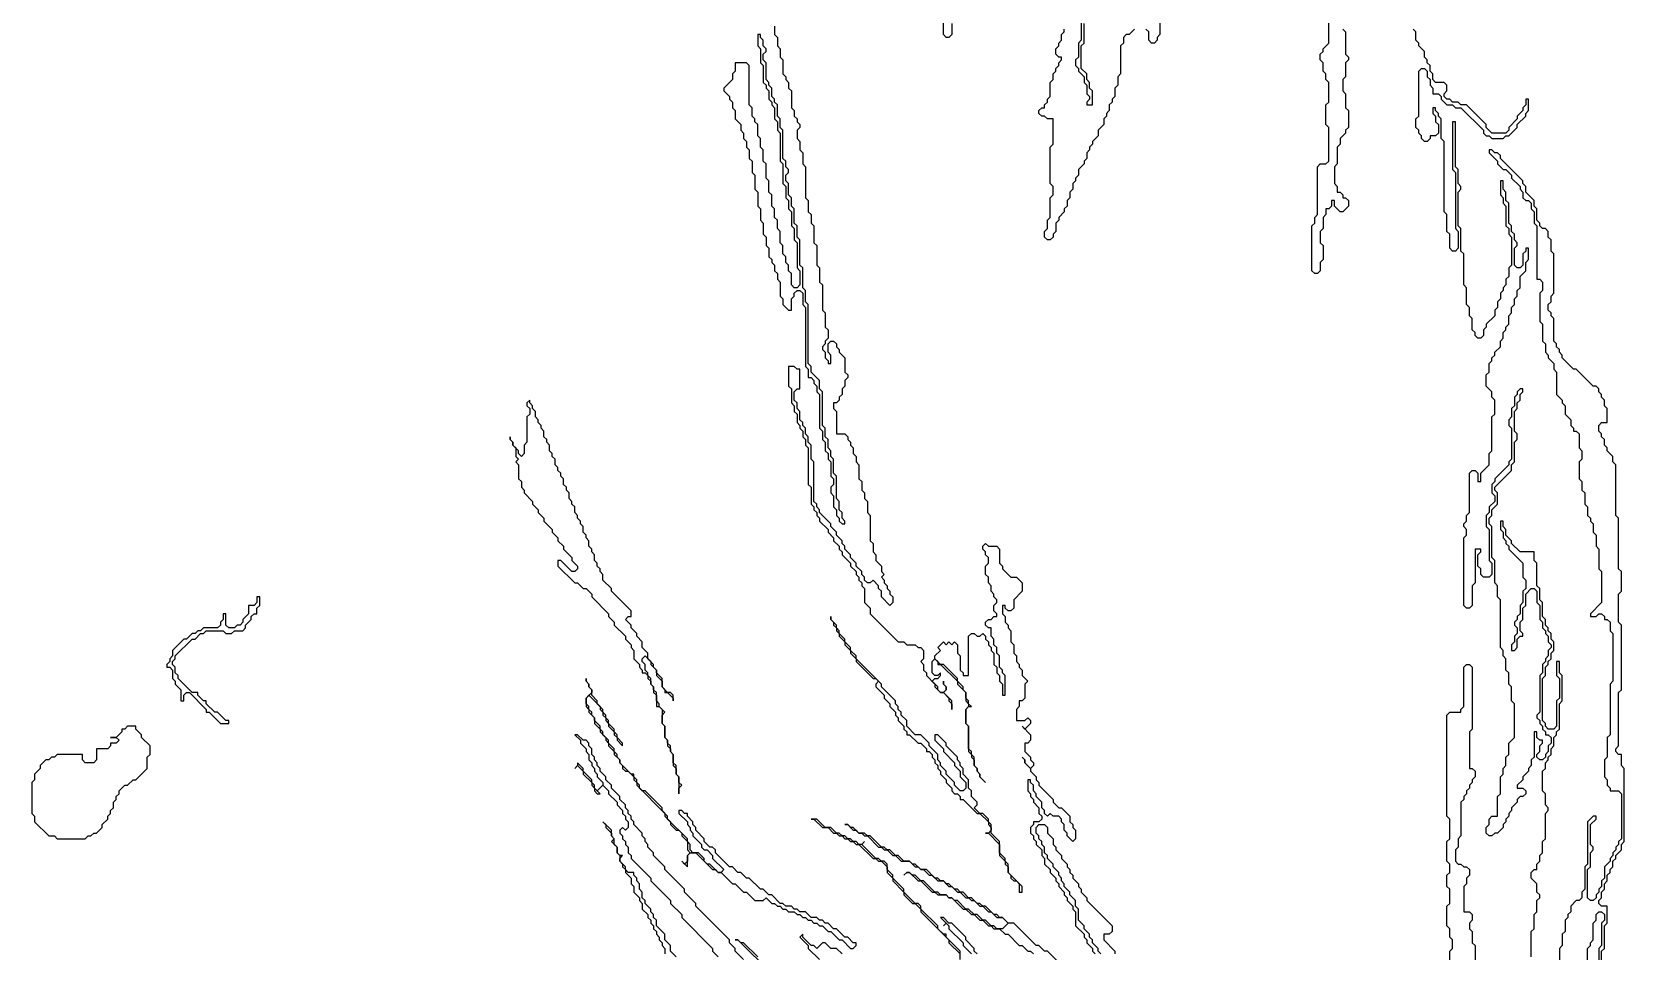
# Model space of a CAD drawing. Header units: metres. Extents: x 0 to 100, y 0 to 128.
# Drawn here: x 57.33 to 71.48, y 95.6 to 103.78 of the extents above; entities that cross this region are included whole.
import ezdxf

# ---------------------------------------------------------------- set-up
doc = ezdxf.new("R2010")
doc.units = ezdxf.units.M

msp = doc.modelspace()

# ---------------------------------------------------------------- linework, layer by layer
for points in [[(67.35, 104.075), (67.35, 103.75), (67.325, 103.725), (67.325, 103.7), (67.3, 103.675), (67.275, 103.675), (67.25, 103.7), (67.25, 103.775), (67.225, 103.8)], [(65.5, 103.85), (65.5, 103.75), (65.475, 103.725), (65.45, 103.725), (65.425, 103.75), (65.425, 104)], [(66.65, 103.875), (66.65, 103.7), (66.625, 103.675), (66.625, 103.55), (66.6, 103.525), (66.6, 103.475), (66.625, 103.45), (66.625, 103.425), (66.675, 103.375), (66.675, 103.325), (66.7, 103.3), (66.7, 103.225), (66.725, 103.2), (66.725, 103.175), (66.7, 103.15), (66.7, 103.125), (66.75, 103.125), (66.75, 103.25), (66.725, 103.275), (66.725, 103.325), (66.7, 103.35), (66.7, 103.4), (66.65, 103.45), (66.65, 103.65), (66.675, 103.675), (66.675, 103.85)], [(68.975, 103.8), (69, 103.775), (69, 103.575), (69.025, 103.55), (69.025, 103.525), (69, 103.5), (69, 103.375), (68.975, 103.35), (68.975, 103.25), (69, 103.225), (69, 103.1), (69.025, 103.075), (69.025, 102.925), (69, 102.9), (69, 102.875), (68.95, 102.825), (68.95, 102.775), (68.925, 102.75), (68.925, 102.6), (68.9, 102.575), (68.9, 102.425), (68.925, 102.4), (68.925, 102.35), (68.95, 102.35), (68.975, 102.325), (68.975, 102.3), (69, 102.3), (69.025, 102.275), (69.025, 102.225), (68.975, 102.175), (68.95, 102.175), (68.9, 102.225), (68.9, 102.275), (68.875, 102.275), (68.875, 102.225), (68.85, 102.2), (68.825, 102.2), (68.825, 102.15), (68.8, 102.125), (68.8, 102.025), (68.775, 102), (68.775, 101.9), (68.8, 101.875), (68.8, 101.75), (68.775, 101.725), (68.775, 101.65), (68.75, 101.625), (68.725, 101.625), (68.7, 101.65), (68.7, 102.05), (68.725, 102.075), (68.725, 102.125), (68.75, 102.15), (68.75, 102.575), (68.775, 102.6), (68.825, 102.6), (68.85, 102.625), (68.85, 102.925), (68.825, 102.95), (68.825, 103.125), (68.85, 103.15), (68.85, 103.325), (68.825, 103.35), (68.825, 103.4), (68.8, 103.425), (68.8, 103.5), (68.775, 103.525), (68.775, 103.575), (68.8, 103.6), (68.8, 103.625), (68.85, 103.675), (68.85, 103.875)], [(63.925, 103.825), (63.925, 103.75), (63.95, 103.725), (63.95, 103.65), (63.975, 103.625), (63.975, 103.55), (64, 103.525), (64, 103.4), (64.025, 103.375), (64.025, 103.35), (64.05, 103.325), (64.05, 103.275), (64.075, 103.25), (64.075, 103.1), (64.1, 103.075), (64.1, 103.025), (64.125, 103), (64.125, 102.975), (64.15, 102.95), (64.15, 102.925), (64.125, 102.9), (64.125, 102.825), (64.15, 102.8), (64.15, 102.725), (64.175, 102.7), (64.175, 102.6), (64.2, 102.575), (64.2, 102.3), (64.225, 102.275), (64.225, 102.175), (64.25, 102.15), (64.25, 102.075), (64.275, 102.05), (64.275, 101.9), (64.3, 101.875), (64.3, 101.7), (64.325, 101.675), (64.325, 101.55), (64.35, 101.525), (64.35, 101.3), (64.375, 101.275), (64.375, 101.15), (64.4, 101.125), (64.4, 101.05), (64.375, 101.025), (64.375, 101), (64.35, 100.975), (64.35, 100.95), (64.375, 100.925), (64.375, 100.875), (64.4, 100.85), (64.4, 100.825), (64.425, 100.825), (64.425, 100.9), (64.4, 100.925), (64.4, 101), (64.425, 101.025), (64.45, 101.025), (64.475, 101), (64.475, 100.975), (64.5, 100.95), (64.5, 100.925), (64.55, 100.875), (64.55, 100.75), (64.575, 100.725), (64.575, 100.7), (64.55, 100.675), (64.55, 100.625), (64.525, 100.6), (64.525, 100.55), (64.5, 100.525), (64.5, 100.5), (64.475, 100.475), (64.45, 100.475), (64.45, 100.425), (64.475, 100.4), (64.475, 100.2), (64.55, 100.2), (64.575, 100.175), (64.575, 100.15), (64.6, 100.125), (64.6, 100.1), (64.625, 100.075), (64.625, 100.025), (64.65, 100), (64.65, 99.95), (64.675, 99.925), (64.675, 99.8), (64.7, 99.775), (64.7, 99.7), (64.725, 99.675), (64.725, 99.625), (64.75, 99.6), (64.75, 99.5), (64.775, 99.475), (64.775, 99.25), (64.8, 99.225), (64.8, 99.15), (64.825, 99.125), (64.825, 99.075), (64.875, 99.025), (64.875, 98.975), (64.9, 98.95), (64.875, 98.925), (64.9, 98.9), (64.9, 98.875), (64.925, 98.85), (64.925, 98.825), (64.95, 98.8), (64.95, 98.775), (64.975, 98.75), (64.975, 98.7), (64.95, 98.675), (64.875, 98.75), (64.875, 98.8), (64.85, 98.825), (64.85, 98.85), (64.8, 98.9), (64.775, 98.875), (64.75, 98.875), (64.725, 98.9), (64.725, 98.925), (64.7, 98.95), (64.7, 98.975), (64.65, 99.025), (64.65, 99.05), (64.6, 99.1), (64.6, 99.125), (64.55, 99.175), (64.55, 99.2), (64.525, 99.225), (64.525, 99.25), (64.475, 99.3), (64.475, 99.325), (64.425, 99.375), (64.425, 99.4), (64.325, 99.5), (64.325, 99.525), (64.3, 99.55), (64.3, 99.575), (64.275, 99.6), (64.275, 99.95), (64.25, 99.975), (64.25, 100.1), (64.225, 100.125), (64.225, 100.175), (64.2, 100.2), (64.2, 100.25), (64.175, 100.275), (64.175, 100.3), (64.15, 100.325), (64.15, 100.4), (64.125, 100.425), (64.125, 100.475), (64.1, 100.5), (64.1, 100.575), (64.125, 100.6), (64.15, 100.6), (64.15, 100.775), (64.125, 100.775), (64.1, 100.8), (64.05, 100.8), (64.05, 100.625), (64.075, 100.6), (64.075, 100.475), (64.1, 100.45), (64.1, 100.4), (64.125, 100.375), (64.125, 100.3), (64.15, 100.275), (64.15, 100.25), (64.175, 100.225), (64.175, 100.175), (64.2, 100.15), (64.2, 100.1), (64.225, 100.075), (64.225, 99.75), (64.25, 99.725), (64.25, 99.575), (64.275, 99.55), (64.275, 99.525), (64.3, 99.5), (64.3, 99.475), (64.325, 99.45), (64.325, 99.425), (64.4, 99.35), (64.4, 99.325), (64.45, 99.275), (64.45, 99.25), (64.5, 99.2), (64.5, 99.175), (64.525, 99.15), (64.525, 99.125), (64.6, 99.05), (64.6, 99.025), (64.65, 98.975), (64.65, 98.95), (64.675, 98.925), (64.675, 98.9), (64.7, 98.875), (64.7, 98.85), (64.725, 98.825), (64.725, 98.7), (64.775, 98.65), (64.775, 98.6), (65.025, 98.35), (65.075, 98.35), (65.1, 98.325), (65.175, 98.325), (65.2, 98.3), (65.225, 98.3), (65.25, 98.275), (65.25, 98.2), (65.225, 98.175), (65.25, 98.15), (65.25, 98.1), (65.275, 98.075), (65.275, 98.05), (65.35, 97.975), (65.35, 97.95), (65.4, 97.9), (65.425, 97.9), (65.475, 97.85), (65.475, 97.825), (65.5, 97.8), (65.5, 97.75), (65.5, 97.825), (65.425, 97.9), (65.45, 97.925), (65.45, 97.95), (65.425, 97.975), (65.425, 98), (65.425, 97.975), (65.45, 97.95), (65.45, 97.925), (65.425, 97.9), (65.4, 97.9), (65.375, 97.925), (65.375, 97.95), (65.325, 98), (65.35, 98.025), (65.375, 98.025), (65.4, 98.05), (65.4, 98.075), (65.375, 98.05), (65.35, 98.05), (65.325, 98.075), (65.325, 98.175), (65.35, 98.2), (65.375, 98.175), (65.375, 98.15), (65.4, 98.15), (65.55, 98), (65.55, 97.975), (65.625, 97.9), (65.625, 97.825), (65.65, 97.8), (65.65, 97.775), (65.625, 97.75), (65.625, 97.625), (65.65, 97.6), (65.65, 97.375), (65.675, 97.35), (65.675, 97.325), (65.7, 97.3), (65.7, 97.25), (65.725, 97.225), (65.725, 97.2), (65.75, 97.175), (65.75, 97.15), (65.8, 97.1), (65.75, 97.15), (65.75, 97.175), (65.725, 97.2), (65.725, 97.225), (65.7, 97.25), (65.7, 97.325), (65.675, 97.35), (65.675, 97.375), (65.65, 97.4), (65.65, 97.6), (65.625, 97.625), (65.625, 97.75), (65.65, 97.775), (65.675, 97.775), (65.65, 97.8), (65.65, 97.825), (65.625, 97.85), (65.625, 97.9), (65.6, 97.925), (65.6, 97.95), (65.55, 98), (65.55, 98.025), (65.425, 98.15), (65.4, 98.15), (65.35, 98.2), (65.35, 98.225), (65.4, 98.275), (65.375, 98.3), (65.425, 98.35), (65.45, 98.325), (65.475, 98.35), (65.5, 98.325), (65.525, 98.35), (65.55, 98.325), (65.55, 98.25), (65.575, 98.225), (65.575, 98.1), (65.6, 98.075), (65.6, 98.05), (65.65, 98.05), (65.65, 98.4), (65.675, 98.425), (65.7, 98.425), (65.725, 98.4), (65.75, 98.4), (65.775, 98.425), (65.8, 98.4), (65.8, 98.375), (65.825, 98.35), (65.825, 98.325), (65.85, 98.3), (65.85, 98.275), (65.875, 98.25), (65.875, 98.15), (65.9, 98.125), (65.9, 98.075), (65.925, 98.05), (65.925, 98), (65.95, 97.975), (65.95, 97.875), (65.975, 97.875), (65.975, 98.05), (65.95, 98.075), (65.95, 98.1), (65.925, 98.125), (65.925, 98.225), (65.9, 98.25), (65.9, 98.3), (65.875, 98.325), (65.875, 98.375), (65.85, 98.4), (65.85, 98.475), (65.825, 98.475), (65.8, 98.5), (65.8, 98.525), (65.825, 98.55), (65.85, 98.55), (65.875, 98.575), (65.9, 98.575), (65.9, 98.6), (65.875, 98.625), (65.875, 98.675), (65.9, 98.7), (65.9, 98.725), (65.875, 98.75), (65.875, 98.775), (65.85, 98.8), (65.85, 98.85), (65.825, 98.875), (65.825, 98.925), (65.8, 98.95), (65.8, 99.025), (65.825, 99.05), (65.825, 99.1), (65.8, 99.125), (65.8, 99.15), (65.775, 99.175), (65.775, 99.2), (65.8, 99.225), (65.825, 99.2), (65.9, 99.2), (65.925, 99.175), (65.925, 99.05), (65.95, 99.025), (65.95, 99), (66.025, 98.925), (66.075, 98.925), (66.125, 98.875), (66.125, 98.8), (66.05, 98.725), (66.05, 98.65), (66.025, 98.625), (66, 98.625), (65.975, 98.65), (65.975, 98.675), (65.95, 98.675), (65.95, 98.6), (65.975, 98.575), (65.975, 98.525), (66, 98.5), (66, 98.475), (66.025, 98.45), (66.025, 98.35), (66.05, 98.325), (66.05, 98.25), (66.075, 98.225), (66.075, 98.175), (66.1, 98.15), (66.1, 98.125), (66.125, 98.1), (66.125, 98.05), (66.175, 98), (66.15, 97.975), (66.15, 97.85), (66.125, 97.825), (66.1, 97.825), (66.1, 97.775), (66.075, 97.75), (66.075, 97.65), (66.15, 97.65), (66.175, 97.675), (66.2, 97.65), (66.2, 97.625), (66.15, 97.575), (66.125, 97.6), (66.2, 97.525), (66.2, 97.475), (66.175, 97.45), (66.15, 97.45), (66.15, 97.375), (66.2, 97.325), (66.2, 97.3), (66.225, 97.275), (66.225, 97.25), (66.2, 97.225), (66.15, 97.275), (66.15, 97.3), (66.125, 97.325), (66.15, 97.3), (66.15, 97.275), (66.2, 97.225), (66.2, 97.2), (66.25, 97.15), (66.25, 97.125), (66.275, 97.1), (66.275, 97.075), (66.4, 96.95), (66.4, 96.925), (66.45, 96.875), (66.475, 96.875), (66.55, 96.8), (66.55, 96.75), (66.575, 96.725), (66.575, 96.7), (66.6, 96.675), (66.6, 96.6), (66.575, 96.575), (66.525, 96.625), (66.525, 96.65), (66.5, 96.675), (66.5, 96.725), (66.475, 96.75), (66.475, 96.775), (66.45, 96.8), (66.4, 96.8), (66.375, 96.825), (66.35, 96.8), (66.325, 96.825), (66.325, 96.85), (66.3, 96.875), (66.3, 96.925), (66.25, 96.975), (66.25, 97), (66.225, 97.025), (66.225, 97.075), (66.2, 97.1), (66.2, 97.125), (66.175, 97.125), (66.175, 97.025), (66.2, 97), (66.2, 96.975), (66.225, 96.95), (66.225, 96.925), (66.275, 96.875), (66.275, 96.825), (66.3, 96.8), (66.3, 96.775), (66.275, 96.75), (66.225, 96.75), (66.225, 96.725), (66.2, 96.7), (66.2, 96.65), (66.225, 96.625), (66.225, 96.6), (66.25, 96.575), (66.25, 96.55), (66.3, 96.5), (66.3, 96.45), (66.325, 96.425), (66.325, 96.375), (66.375, 96.325), (66.375, 96.3), (66.425, 96.25), (66.425, 96.225), (66.45, 96.2), (66.45, 96.175), (66.5, 96.125), (66.5, 96.1), (66.525, 96.075), (66.525, 96.05), (66.575, 96), (66.575, 95.975), (66.6, 95.95), (66.6, 95.825), (66.675, 95.75), (66.675, 95.725), (66.7, 95.7), (66.7, 95.675), (66.75, 95.625), (66.75, 95.6), (66.775, 95.575)], [(67.125, 103.8), (67.075, 103.75), (67.05, 103.75), (67.025, 103.725), (67.025, 103.675), (67, 103.65), (67, 103.4), (66.975, 103.375), (66.975, 103.3), (66.95, 103.275), (66.95, 103.2), (66.925, 103.175), (66.925, 103.15), (66.9, 103.125), (66.9, 103.075), (66.875, 103.05), (66.875, 103.025), (66.85, 103), (66.85, 102.95), (66.8, 102.9), (66.8, 102.85), (66.75, 102.8), (66.75, 102.775), (66.725, 102.75), (66.725, 102.725), (66.7, 102.7), (66.7, 102.65), (66.675, 102.625), (66.675, 102.6), (66.625, 102.55), (66.625, 102.5), (66.6, 102.475), (66.6, 102.45), (66.575, 102.425), (66.575, 102.375), (66.55, 102.35), (66.55, 102.3), (66.525, 102.275), (66.525, 102.225), (66.5, 102.2), (66.5, 102.175), (66.45, 102.125), (66.45, 102.1), (66.425, 102.075), (66.425, 102), (66.4, 101.975), (66.4, 101.95), (66.375, 101.925), (66.35, 101.925), (66.325, 101.95), (66.325, 102), (66.35, 102.025), (66.35, 102.1), (66.375, 102.125), (66.375, 102.3), (66.4, 102.325), (66.4, 102.4), (66.375, 102.425), (66.375, 102.75), (66.4, 102.775), (66.4, 103), (66.35, 103), (66.325, 103.025), (66.3, 103.025), (66.275, 103.05), (66.275, 103.075), (66.3, 103.1), (66.325, 103.1), (66.325, 103.125), (66.35, 103.15), (66.35, 103.175), (66.375, 103.2), (66.375, 103.325), (66.4, 103.35), (66.4, 103.4), (66.425, 103.425), (66.425, 103.45), (66.45, 103.475), (66.45, 103.5), (66.475, 103.525), (66.475, 103.55), (66.45, 103.55), (66.425, 103.575), (66.425, 103.625), (66.45, 103.65), (66.45, 103.675), (66.475, 103.7), (66.475, 103.75), (66.5, 103.775), (66.5, 103.8)], [(70.65, 95.55), (70.65, 95.775), (70.675, 95.8), (70.675, 95.925), (70.7, 95.95), (70.7, 96.05), (70.725, 96.075), (70.725, 96.1), (70.7, 96.125), (70.7, 96.2), (70.65, 96.25), (70.65, 96.3), (70.675, 96.325), (70.7, 96.325), (70.7, 96.375), (70.725, 96.4), (70.725, 96.45), (70.75, 96.475), (70.75, 96.575), (70.775, 96.6), (70.775, 96.825), (70.8, 96.85), (70.8, 96.875), (70.775, 96.9), (70.775, 97), (70.75, 97.025), (70.75, 97.2), (70.775, 97.225), (70.775, 97.275), (70.8, 97.3), (70.8, 97.325), (70.825, 97.35), (70.825, 97.4), (70.85, 97.425), (70.85, 97.5), (70.875, 97.525), (70.875, 97.55), (70.9, 97.575), (70.9, 97.8), (70.925, 97.825), (70.925, 98.05), (70.9, 98.075), (70.9, 98.175), (70.875, 98.175), (70.875, 98.05), (70.9, 98.025), (70.9, 97.85), (70.875, 97.825), (70.875, 97.6), (70.85, 97.575), (70.8, 97.575), (70.775, 97.6), (70.775, 97.625), (70.75, 97.65), (70.75, 98.025), (70.775, 98.05), (70.775, 98.125), (70.8, 98.15), (70.8, 98.175), (70.825, 98.2), (70.825, 98.25), (70.85, 98.275), (70.85, 98.35), (70.825, 98.375), (70.825, 98.425), (70.8, 98.45), (70.8, 98.475), (70.775, 98.5), (70.775, 98.55), (70.75, 98.575), (70.75, 98.7), (70.725, 98.725), (70.725, 98.825), (70.7, 98.85), (70.7, 99.05), (70.675, 99.075), (70.675, 99.15), (70.55, 99.15), (70.475, 99.225), (70.475, 99.25), (70.425, 99.3), (70.425, 99.35), (70.4, 99.375), (70.4, 99.425), (70.375, 99.425), (70.375, 99.35), (70.4, 99.325), (70.4, 99.275), (70.425, 99.25), (70.425, 99.225), (70.45, 99.2), (70.45, 99.175), (70.575, 99.05), (70.575, 98.925), (70.6, 98.9), (70.6, 98.825), (70.575, 98.8), (70.575, 98.7), (70.55, 98.675), (70.55, 98.6), (70.525, 98.575), (70.525, 98.55), (70.5, 98.525), (70.5, 98.5), (70.525, 98.475), (70.525, 98.425), (70.5, 98.4), (70.5, 98.35), (70.475, 98.325), (70.475, 98.275), (70.5, 98.275), (70.525, 98.3), (70.525, 98.375), (70.55, 98.4), (70.575, 98.4), (70.575, 98.425), (70.55, 98.45), (70.55, 98.525), (70.575, 98.55), (70.575, 98.65), (70.6, 98.675), (70.6, 98.775), (70.65, 98.825), (70.675, 98.825), (70.7, 98.8), (70.7, 98.7), (70.725, 98.675), (70.725, 98.55), (70.75, 98.525), (70.75, 98.475), (70.775, 98.45), (70.775, 98.425), (70.8, 98.4), (70.8, 98.35), (70.825, 98.325), (70.825, 98.3), (70.8, 98.275), (70.8, 98.225), (70.775, 98.2), (70.775, 98.175), (70.75, 98.15), (70.75, 98.075), (70.725, 98.05), (70.725, 97.725), (70.7, 97.7), (70.7, 97.675), (70.725, 97.65), (70.725, 97.625), (70.75, 97.6), (70.75, 97.575), (70.775, 97.55), (70.775, 97.525), (70.8, 97.525), (70.825, 97.5), (70.825, 97.45), (70.8, 97.425), (70.8, 97.375), (70.775, 97.35), (70.775, 97.325), (70.75, 97.3), (70.725, 97.3), (70.7, 97.325), (70.7, 97.35), (70.725, 97.375), (70.725, 97.425), (70.75, 97.45), (70.75, 97.475), (70.725, 97.475), (70.7, 97.5), (70.7, 97.55), (70.675, 97.55), (70.675, 97.325), (70.65, 97.3), (70.65, 97.25), (70.625, 97.225), (70.625, 97.2), (70.575, 97.15), (70.575, 97.125), (70.525, 97.075), (70.525, 97.05), (70.575, 97.05), (70.6, 97.025), (70.6, 97), (70.575, 96.975), (70.55, 96.975), (70.525, 96.95), (70.525, 96.925), (70.475, 96.875), (70.475, 96.85), (70.45, 96.825), (70.45, 96.8), (70.425, 96.775), (70.425, 96.75), (70.4, 96.725), (70.4, 96.7), (70.35, 96.65), (70.325, 96.65), (70.3, 96.625), (70.275, 96.625), (70.25, 96.65), (70.25, 96.7), (70.275, 96.725), (70.275, 96.775), (70.3, 96.8), (70.35, 96.8), (70.35, 96.975), (70.375, 97), (70.375, 97.15), (70.4, 97.175), (70.4, 97.225), (70.425, 97.25), (70.425, 97.325), (70.45, 97.35), (70.45, 97.45), (70.5, 97.5), (70.5, 97.8), (70.475, 97.825), (70.475, 97.95), (70.45, 97.975), (70.45, 98.075), (70.425, 98.1), (70.425, 98.2), (70.4, 98.225), (70.4, 98.275), (70.375, 98.3), (70.375, 98.725), (70.35, 98.75), (70.35, 98.85), (70.325, 98.875), (70.325, 99.075), (70.3, 99.1), (70.3, 99.375), (70.275, 99.4), (70.275, 99.45), (70.3, 99.475), (70.3, 99.525), (70.35, 99.575), (70.35, 99.675), (70.325, 99.7), (70.325, 99.725), (70.475, 99.875), (70.475, 99.925), (70.5, 99.95), (70.5, 100.125), (70.525, 100.15), (70.525, 100.2), (70.5, 100.225), (70.5, 100.4), (70.525, 100.425), (70.525, 100.475), (70.55, 100.5), (70.55, 100.55), (70.575, 100.575), (70.575, 100.6), (70.55, 100.6), (70.525, 100.575), (70.525, 100.55), (70.5, 100.525), (70.5, 100.45), (70.475, 100.425), (70.475, 100.35), (70.45, 100.325), (70.45, 100.275), (70.475, 100.25), (70.475, 99.975), (70.45, 99.95), (70.45, 99.925), (70.325, 99.8), (70.325, 99.775), (70.3, 99.75), (70.3, 99.675), (70.325, 99.65), (70.325, 99.6), (70.275, 99.55), (70.275, 99.5), (70.25, 99.475), (70.25, 99.375), (70.275, 99.35), (70.275, 99.075), (70.3, 99.05), (70.3, 98.95), (70.275, 98.925), (70.225, 98.925), (70.2, 98.95), (70.2, 99), (70.175, 99.025), (70.175, 99.125), (70.2, 99.15), (70.2, 99.175), (70.15, 99.175), (70.15, 98.875), (70.125, 98.85), (70.125, 98.675), (70.1, 98.65), (70.075, 98.65), (70.05, 98.675), (70.05, 99.275), (70.075, 99.3), (70.075, 99.35), (70.05, 99.375), (70.05, 99.4), (70.075, 99.425), (70.075, 99.475), (70.1, 99.5), (70.1, 99.85), (70.125, 99.875), (70.15, 99.875), (70.175, 99.85), (70.175, 99.775), (70.2, 99.775), (70.2, 99.85), (70.275, 99.925), (70.275, 100.025), (70.3, 100.05), (70.3, 100.35), (70.325, 100.375), (70.325, 100.5), (70.3, 100.525), (70.3, 100.575), (70.25, 100.625), (70.25, 100.725), (70.275, 100.75), (70.275, 100.825), (70.3, 100.85), (70.3, 100.875), (70.325, 100.9), (70.325, 100.925), (70.375, 100.975), (70.375, 101.025), (70.4, 101.05), (70.4, 101.1), (70.425, 101.125), (70.425, 101.15), (70.45, 101.175), (70.45, 101.25), (70.475, 101.275), (70.475, 101.325), (70.5, 101.35), (70.5, 101.4), (70.525, 101.425), (70.525, 101.475), (70.55, 101.5), (70.55, 101.6), (70.6, 101.65), (70.6, 101.725), (70.625, 101.75), (70.625, 101.85), (70.6, 101.85), (70.6, 101.825), (70.575, 101.8), (70.575, 101.7), (70.55, 101.675), (70.525, 101.675), (70.5, 101.7), (70.5, 101.85), (70.525, 101.875), (70.525, 101.9), (70.5, 101.925), (70.5, 101.975), (70.475, 102), (70.475, 102.05), (70.45, 102.075), (70.45, 102.25), (70.425, 102.275), (70.425, 102.35), (70.4, 102.375), (70.4, 102.45), (70.375, 102.45), (70.375, 102.325), (70.4, 102.3), (70.4, 102.25), (70.425, 102.225), (70.425, 102.05), (70.45, 102.025), (70.45, 101.975), (70.475, 101.95), (70.475, 101.7), (70.45, 101.675), (70.45, 101.6), (70.425, 101.575), (70.425, 101.525), (70.4, 101.5), (70.4, 101.475), (70.375, 101.45), (70.375, 101.4), (70.35, 101.375), (70.35, 101.325), (70.325, 101.3), (70.325, 101.25), (70.25, 101.175), (70.25, 101.15), (70.225, 101.125), (70.225, 101.075), (70.2, 101.05), (70.175, 101.05), (70.15, 101.075), (70.15, 101.1), (70.125, 101.125), (70.125, 101.225), (70.1, 101.25), (70.1, 101.325), (70.075, 101.35), (70.075, 101.5), (70.05, 101.525), (70.05, 101.8), (70.025, 101.825), (70.025, 102.025), (70, 102.05), (70, 102.35), (70.025, 102.375), (70.025, 102.4), (70, 102.425), (70, 102.55), (69.975, 102.575), (69.975, 102.975), (69.95, 102.975), (69.95, 102.55), (69.975, 102.525), (69.975, 102.025), (70, 102), (70, 101.85), (69.975, 101.825), (69.95, 101.825), (69.925, 101.85), (69.925, 101.975), (69.9, 102), (69.9, 102.15), (69.875, 102.175), (69.875, 102.8), (69.85, 102.825), (69.85, 103), (69.825, 103.025), (69.825, 103.05), (69.8, 103.075), (69.8, 103.1), (69.775, 103.1), (69.775, 103.05), (69.8, 103.025), (69.8, 102.975), (69.825, 102.95), (69.825, 102.875), (69.8, 102.85), (69.75, 102.85), (69.75, 102.825), (69.725, 102.8), (69.7, 102.8), (69.675, 102.825), (69.675, 102.85), (69.65, 102.875), (69.65, 102.9), (69.625, 102.925), (69.625, 103), (69.65, 103.025), (69.65, 103.425), (69.675, 103.45), (69.7, 103.45), (69.725, 103.425), (69.725, 103.375), (69.75, 103.35), (69.75, 103.3), (69.775, 103.275), (69.775, 103.225), (69.825, 103.225), (69.85, 103.2), (69.85, 103.175), (69.9, 103.125), (69.95, 103.125), (69.975, 103.1), (70.025, 103.1), (70.225, 102.9), (70.225, 102.875), (70.25, 102.85), (70.275, 102.85), (70.3, 102.825), (70.4, 102.825), (70.425, 102.85), (70.45, 102.85), (70.525, 102.925), (70.525, 102.95), (70.6, 103.025), (70.6, 103.05), (70.625, 103.075), (70.625, 103.175), (70.6, 103.175), (70.6, 103.125), (70.575, 103.1), (70.575, 103.075), (70.525, 103.025), (70.525, 103), (70.45, 102.925), (70.45, 102.9), (70.425, 102.875), (70.3, 102.875), (70.25, 102.925), (70.25, 102.95), (70.075, 103.125), (70.025, 103.125), (70, 103.15), (69.95, 103.15), (69.925, 103.175), (69.9, 103.175), (69.875, 103.2), (69.875, 103.225), (69.9, 103.25), (69.9, 103.3), (69.875, 103.325), (69.8, 103.325), (69.775, 103.35), (69.775, 103.4), (69.75, 103.425), (69.75, 103.475), (69.725, 103.5), (69.725, 103.525), (69.7, 103.55), (69.7, 103.6), (69.65, 103.65), (69.65, 103.675), (69.625, 103.7), (69.625, 103.775), (69.6, 103.8)], [(71.275, 95.35), (71.275, 95.6), (71.3, 95.625), (71.3, 95.825), (71.325, 95.85), (71.325, 96), (71.275, 96), (71.25, 96.025), (71.25, 96.05), (71.275, 96.075), (71.275, 96.125), (71.3, 96.15), (71.3, 96.2), (71.325, 96.225), (71.325, 96.275), (71.35, 96.3), (71.35, 96.325), (71.375, 96.35), (71.375, 96.4), (71.4, 96.425), (71.4, 96.45), (71.45, 96.5), (71.45, 96.55), (71.475, 96.575), (71.475, 97.225), (71.45, 97.25), (71.45, 97.35), (71.425, 97.35), (71.4, 97.375), (71.4, 97.4), (71.425, 97.425), (71.425, 97.9), (71.45, 97.925), (71.45, 98.5), (71.425, 98.525), (71.425, 98.775), (71.45, 98.8), (71.45, 98.975), (71.425, 99), (71.425, 99.45), (71.4, 99.475), (71.4, 99.925), (71.375, 99.95), (71.375, 100), (71.325, 100.05), (71.325, 100.075), (71.3, 100.1), (71.3, 100.15), (71.275, 100.175), (71.275, 100.2), (71.25, 100.225), (71.25, 100.275), (71.275, 100.3), (71.325, 100.3), (71.325, 100.425), (71.3, 100.45), (71.3, 100.5), (71.275, 100.525), (71.275, 100.55), (71.25, 100.575), (71.25, 100.6), (71.225, 100.625), (71.2, 100.625), (71.05, 100.775), (71.025, 100.775), (70.925, 100.875), (70.925, 100.9), (70.9, 100.925), (70.9, 100.95), (70.875, 100.975), (70.875, 101), (70.85, 101.025), (70.85, 101.225), (70.825, 101.25), (70.825, 101.275), (70.8, 101.3), (70.8, 101.35), (70.825, 101.375), (70.825, 101.425), (70.85, 101.45), (70.85, 101.8), (70.825, 101.825), (70.825, 101.925), (70.8, 101.95), (70.8, 102), (70.775, 102.025), (70.75, 102.025), (70.725, 102.05), (70.725, 102.075), (70.7, 102.1), (70.7, 102.2), (70.675, 102.225), (70.675, 102.275), (70.6, 102.35), (70.6, 102.4), (70.575, 102.425), (70.575, 102.45), (70.375, 102.65), (70.375, 102.675), (70.35, 102.7), (70.325, 102.7), (70.3, 102.725), (70.275, 102.725), (70.275, 102.7), (70.35, 102.625), (70.35, 102.6), (70.4, 102.55), (70.425, 102.55), (70.475, 102.5), (70.475, 102.475), (70.55, 102.4), (70.55, 102.375), (70.575, 102.35), (70.575, 102.3), (70.6, 102.275), (70.625, 102.275), (70.65, 102.25), (70.65, 102.2), (70.675, 102.175), (70.675, 102.075), (70.7, 102.05), (70.7, 101.575), (70.725, 101.575), (70.75, 101.55), (70.75, 101.475), (70.725, 101.45), (70.725, 101.2), (70.75, 101.175), (70.75, 101.025), (70.775, 101), (70.775, 100.925), (70.8, 100.9), (70.8, 100.875), (70.85, 100.825), (70.85, 100.775), (70.875, 100.75), (70.875, 100.55), (70.925, 100.5), (70.925, 100.475), (70.95, 100.45), (70.95, 100.375), (71, 100.325), (71, 100.275), (71.025, 100.25), (71.025, 100.225), (71.05, 100.225), (71.075, 100.2), (71.075, 100.075), (71.1, 100.05), (71.1, 99.975), (71.075, 99.95), (71.075, 99.8), (71.1, 99.775), (71.1, 99.7), (71.125, 99.675), (71.125, 99.575), (71.15, 99.55), (71.15, 99.475), (71.175, 99.45), (71.175, 99.425), (71.2, 99.4), (71.2, 99.325), (71.225, 99.3), (71.225, 99.2), (71.25, 99.175), (71.25, 99), (71.275, 98.975), (71.275, 98.7), (71.175, 98.6), (71.175, 98.575), (71.225, 98.575), (71.25, 98.6), (71.275, 98.6), (71.3, 98.575), (71.3, 98.55), (71.325, 98.55), (71.35, 98.525), (71.35, 98.45), (71.375, 98.425), (71.375, 98), (71.35, 97.975), (71.35, 97.525), (71.325, 97.5), (71.325, 97.325), (71.3, 97.3), (71.3, 97.15), (71.325, 97.125), (71.325, 97.075), (71.35, 97.05), (71.35, 97.025), (71.425, 97.025), (71.45, 97), (71.45, 96.6), (71.425, 96.575), (71.425, 96.55), (71.4, 96.525), (71.4, 96.5), (71.375, 96.475), (71.375, 96.45), (71.35, 96.425), (71.35, 96.4), (71.3, 96.35), (71.3, 96.25), (71.275, 96.225), (71.275, 96.175), (71.25, 96.15), (71.25, 96.125), (71.225, 96.1), (71.225, 96.075), (71.2, 96.05), (71.175, 96.05), (71.15, 96.075), (71.15, 96.325), (71.175, 96.35), (71.175, 96.475), (71.2, 96.5), (71.2, 96.525), (71.175, 96.55), (71.175, 96.725), (71.225, 96.775), (71.225, 96.8), (71.2, 96.8), (71.15, 96.75), (71.15, 96.375), (71.125, 96.35), (71.125, 96.15), (71.1, 96.125), (71.1, 96.075), (71.075, 96.05), (71.05, 96.05), (71, 96), (71, 95.95), (70.975, 95.925), (70.975, 95.9), (70.95, 95.875), (70.95, 95.775), (70.925, 95.75), (70.925, 95.65), (70.9, 95.625), (70.9, 95.475)], [(69.925, 95.45), (69.925, 95.6), (69.95, 95.625), (69.95, 95.7), (69.925, 95.725), (69.925, 95.8), (69.9, 95.825), (69.9, 96), (69.925, 96.025), (69.925, 96.15), (69.9, 96.175), (69.9, 96.275), (69.925, 96.3), (69.925, 96.375), (69.9, 96.4), (69.9, 96.575), (69.925, 96.6), (69.925, 96.775), (69.9, 96.8), (69.9, 97.7), (69.925, 97.725), (70.025, 97.725), (70.025, 97.75), (70.05, 97.775), (70.05, 98.125), (70.075, 98.15), (70.1, 98.15), (70.125, 98.125), (70.125, 97.575), (70.1, 97.55), (70.1, 97.225), (70.125, 97.225), (70.15, 97.2), (70.15, 97.15), (70.125, 97.125), (70.125, 97.1), (70.1, 97.075), (70.1, 97.05), (70.075, 97.025), (70.075, 97), (70.05, 96.975), (70.05, 96.95), (70.025, 96.925), (70.025, 96.625), (70, 96.6), (70, 96.525), (69.975, 96.5), (69.975, 96.4), (70, 96.375), (70.025, 96.375), (70.05, 96.35), (70.075, 96.35), (70.1, 96.325), (70.1, 96.275), (70.075, 96.25), (70.075, 96.2), (70.05, 96.175), (70.05, 95.95), (70.1, 95.95), (70.125, 95.925), (70.125, 95.875), (70.1, 95.85), (70.1, 95.8), (70.125, 95.775), (70.125, 95.675), (70.15, 95.65), (70.15, 95.4)], [(63.65, 95.525), (63.575, 95.6), (63.575, 95.625), (63.525, 95.675), (63.525, 95.7), (63.225, 96), (63.225, 96.025), (63.125, 96.125), (63.125, 96.15), (62.95, 96.325), (62.95, 96.35), (62.85, 96.45), (62.85, 96.475), (62.8, 96.525), (62.8, 96.55), (62.775, 96.575), (62.775, 96.6), (62.75, 96.625), (62.75, 96.65), (62.675, 96.725), (62.675, 96.75), (62.65, 96.775), (62.65, 96.8), (62.625, 96.825), (62.625, 96.85), (62.6, 96.875), (62.6, 96.9), (62.55, 96.95), (62.55, 96.975), (62.475, 97.05), (62.475, 97.075), (62.425, 97.125), (62.425, 97.15), (62.375, 97.2), (62.375, 97.225), (62.35, 97.25), (62.35, 97.275), (62.325, 97.3), (62.325, 97.325), (62.3, 97.35), (62.3, 97.4), (62.275, 97.425), (62.275, 97.45), (62.25, 97.475), (62.225, 97.475), (62.175, 97.525), (62.15, 97.525), (62.2, 97.475), (62.2, 97.45), (62.25, 97.4), (62.25, 97.375), (62.275, 97.35), (62.275, 97.3), (62.3, 97.275), (62.3, 97.25), (62.325, 97.225), (62.325, 97.2), (62.35, 97.175), (62.35, 97.15), (62.4, 97.1), (62.4, 97.075), (62.35, 97.025), (62.325, 97.05), (62.325, 97.075), (62.3, 97.1), (62.3, 97.125), (62.225, 97.2), (62.225, 97.225), (62.175, 97.275), (62.175, 97.25), (62.15, 97.225), (62.175, 97.25), (62.225, 97.2), (62.225, 97.175), (62.3, 97.1), (62.3, 97.075), (62.325, 97.05), (62.325, 97.025), (62.35, 97), (62.375, 97), (62.35, 97.025), (62.4, 97.075), (62.45, 97.025), (62.45, 97), (62.525, 96.925), (62.525, 96.9), (62.575, 96.85), (62.575, 96.825), (62.6, 96.8), (62.6, 96.775), (62.625, 96.75), (62.625, 96.7), (62.6, 96.675), (62.575, 96.7), (62.55, 96.675), (62.55, 96.65), (62.575, 96.625), (62.575, 96.6), (62.6, 96.575), (62.6, 96.55), (62.625, 96.525), (62.625, 96.475), (62.65, 96.45), (62.65, 96.425), (62.825, 96.25), (62.825, 96.225), (63, 96.05), (63, 96.025), (63.1, 95.925), (63.1, 95.9), (63.375, 95.625), (63.375, 95.6), (63.425, 95.55)], [(63.05, 95.55), (63, 95.6), (63, 95.65), (62.95, 95.7), (62.95, 95.75), (62.875, 95.825), (62.875, 95.875), (62.85, 95.9), (62.85, 95.925), (62.825, 95.95), (62.825, 95.975), (62.775, 96.025), (62.775, 96.05), (62.75, 96.075), (62.75, 96.125), (62.725, 96.15), (62.725, 96.2), (62.7, 96.225), (62.7, 96.25), (62.675, 96.275), (62.675, 96.3), (62.625, 96.3), (62.6, 96.325), (62.6, 96.35), (62.55, 96.4), (62.55, 96.425), (62.575, 96.45), (62.55, 96.45), (62.525, 96.475), (62.525, 96.525), (62.5, 96.55), (62.5, 96.6), (62.475, 96.625), (62.475, 96.675), (62.4, 96.75), (62.425, 96.725), (62.425, 96.7), (62.475, 96.65), (62.475, 96.625), (62.5, 96.6), (62.475, 96.575), (62.525, 96.525), (62.525, 96.475), (62.55, 96.45), (62.55, 96.4), (62.575, 96.375), (62.575, 96.35), (62.6, 96.325), (62.6, 96.3), (62.65, 96.25), (62.65, 96.2), (62.675, 96.175), (62.675, 96.125), (62.725, 96.075), (62.725, 96.05), (62.75, 96.025), (62.75, 95.975), (62.8, 95.925), (62.8, 95.9), (62.825, 95.875), (62.825, 95.85), (62.85, 95.825), (62.85, 95.8), (62.875, 95.775), (62.875, 95.75), (62.9, 95.725), (62.9, 95.7), (62.925, 95.675), (62.925, 95.65), (62.95, 95.625), (62.95, 95.575)], [(65.575, 95.525), (65.575, 95.6), (65.45, 95.725), (65.45, 95.75), (65.425, 95.75), (65.375, 95.8), (65.375, 95.825), (65.225, 95.975), (65.225, 96), (65.2, 96.025), (65.175, 96.025), (65.075, 96.125), (65.075, 96.15), (64.975, 96.25), (64.975, 96.275), (64.925, 96.325), (64.925, 96.375), (64.9, 96.4), (64.875, 96.4), (64.85, 96.425), (64.825, 96.425), (64.7, 96.55), (64.725, 96.575), (64.7, 96.55), (64.675, 96.55), (64.65, 96.575), (64.625, 96.575), (64.6, 96.6), (64.575, 96.6), (64.55, 96.625), (64.525, 96.625), (64.5, 96.65), (64.475, 96.65), (64.425, 96.7), (64.375, 96.7), (64.3, 96.775), (64.25, 96.775), (64.275, 96.775), (64.35, 96.7), (64.4, 96.7), (64.45, 96.65), (64.475, 96.65), (64.5, 96.625), (64.525, 96.625), (64.55, 96.6), (64.575, 96.6), (64.6, 96.575), (64.625, 96.575), (64.65, 96.55), (64.675, 96.55), (64.8, 96.425), (64.825, 96.425), (64.85, 96.4), (64.875, 96.4), (64.925, 96.35), (64.925, 96.3), (64.975, 96.25), (64.975, 96.225), (65.075, 96.125), (65.075, 96.1), (65.15, 96.025), (65.175, 96.025), (65.225, 95.975), (65.225, 95.95), (65.475, 95.7), (65.475, 95.675), (65.575, 95.575)], [(66.45, 95.5), (66.35, 95.6), (66.325, 95.6), (66.275, 95.65), (66.25, 95.65), (66.05, 95.85), (66, 95.85), (65.95, 95.9), (65.925, 95.9), (65.9, 95.925), (65.875, 95.925), (65.8, 96), (65.775, 96), (65.75, 96.025), (65.725, 96.025), (65.675, 96.075), (65.65, 96.075), (65.6, 96.125), (65.575, 96.125), (65.55, 96.15), (65.525, 96.15), (65.475, 96.2), (65.45, 96.2), (65.425, 96.225), (65.4, 96.225), (65.375, 96.25), (65.35, 96.25), (65.275, 96.325), (65.225, 96.325), (65.175, 96.375), (65.15, 96.375), (65.125, 96.4), (65.075, 96.4), (65.025, 96.45), (65, 96.45), (64.95, 96.5), (64.925, 96.5), (64.9, 96.525), (64.875, 96.525), (64.775, 96.625), (64.75, 96.625), (64.725, 96.65), (64.675, 96.65), (64.625, 96.7), (64.6, 96.7), (64.575, 96.725), (64.55, 96.725), (64.575, 96.725), (64.625, 96.675), (64.65, 96.675), (64.675, 96.65), (64.7, 96.65), (64.725, 96.625), (64.75, 96.625), (64.85, 96.525), (64.875, 96.525), (64.9, 96.5), (64.925, 96.5), (64.975, 96.45), (65, 96.45), (65.05, 96.4), (65.125, 96.4), (65.175, 96.35), (65.2, 96.35), (65.225, 96.325), (65.25, 96.325), (65.3, 96.275), (65.325, 96.275), (65.375, 96.225), (65.425, 96.225), (65.475, 96.175), (65.5, 96.175), (65.55, 96.125), (65.575, 96.125), (65.625, 96.075), (65.65, 96.075), (65.675, 96.05), (65.7, 96.05), (65.75, 96), (65.775, 96), (65.825, 95.95), (65.85, 95.95), (65.9, 95.9), (65.95, 95.9), (66, 95.85), (65.95, 95.8), (65.9, 95.8), (65.875, 95.825), (65.85, 95.825), (65.8, 95.875), (65.775, 95.875), (65.725, 95.925), (65.7, 95.925), (65.65, 95.975), (65.625, 95.975), (65.55, 96.05), (65.525, 96.05), (65.5, 96.075), (65.475, 96.075), (65.45, 96.1), (65.4, 96.1), (65.375, 96.125), (65.35, 96.125), (65.25, 96.225), (65.225, 96.225), (65.175, 96.275), (65.15, 96.275), (65.125, 96.3), (65.1, 96.3), (65.075, 96.275), (65.1, 96.3), (65.125, 96.3), (65.2, 96.225), (65.225, 96.225), (65.325, 96.125), (65.35, 96.125), (65.375, 96.1), (65.45, 96.1), (65.475, 96.075), (65.5, 96.075), (65.6, 95.975), (65.625, 95.975), (65.675, 95.925), (65.7, 95.925), (65.75, 95.875), (65.775, 95.875), (65.825, 95.825), (65.85, 95.825), (65.875, 95.8), (65.925, 95.8), (65.975, 95.75), (66, 95.75), (66.1, 95.65), (66.125, 95.65), (66.175, 95.6), (66.2, 95.6), (66.225, 95.575)], [(66.825, 95.575), (66.8, 95.6), (66.8, 95.625), (66.75, 95.675), (66.75, 95.7), (66.725, 95.725), (66.725, 95.75), (66.675, 95.8), (66.675, 95.825), (66.625, 95.875), (66.625, 95.975), (66.6, 96), (66.6, 96.05), (66.55, 96.1), (66.55, 96.125), (66.5, 96.175), (66.5, 96.2), (66.475, 96.225), (66.475, 96.25), (66.45, 96.275), (66.45, 96.3), (66.4, 96.35), (66.4, 96.375), (66.35, 96.425), (66.35, 96.45), (66.325, 96.475), (66.325, 96.525), (66.3, 96.55), (66.3, 96.575), (66.275, 96.6), (66.275, 96.625), (66.25, 96.65), (66.25, 96.7), (66.275, 96.725), (66.325, 96.725), (66.35, 96.7), (66.35, 96.65), (66.4, 96.6), (66.4, 96.55), (66.425, 96.525), (66.425, 96.5), (66.475, 96.45), (66.475, 96.425), (66.525, 96.375), (66.525, 96.35), (66.55, 96.325), (66.55, 96.3), (66.575, 96.275), (66.575, 96.25), (66.625, 96.2), (66.625, 96.175), (66.65, 96.15), (66.65, 96.125), (66.7, 96.075), (66.7, 96.05), (66.925, 95.825), (66.925, 95.775), (66.9, 95.75), (66.85, 95.75), (66.85, 95.7), (66.95, 95.6), (66.95, 95.575)], [(71.15, 95.5), (71.15, 95.625), (71.175, 95.65), (71.175, 95.675), (71.2, 95.7), (71.2, 95.85), (71.225, 95.875), (71.225, 95.925), (71.25, 95.95), (71.275, 95.95), (71.3, 95.925), (71.3, 95.875), (71.275, 95.85), (71.275, 95.65), (71.25, 95.625), (71.25, 95.375)], [(65.725, 95.575), (65.7, 95.6), (65.7, 95.625), (65.625, 95.7), (65.625, 95.725), (65.5, 95.85), (65.475, 95.85), (65.425, 95.9), (65.4, 95.9), (65.45, 95.85), (65.425, 95.825), (65.45, 95.85), (65.475, 95.825), (65.475, 95.8), (65.6, 95.675), (65.6, 95.65), (65.675, 95.575)], [(63.775, 95.55), (63.65, 95.675), (63.625, 95.675), (63.6, 95.7), (63.575, 95.7), (63.6, 95.7), (63.9, 95.4)], [(64.525, 95.575), (64.475, 95.625), (64.425, 95.625), (64.375, 95.675), (64.35, 95.675), (64.3, 95.625), (64.275, 95.65), (64.25, 95.65), (64.175, 95.725), (64.175, 95.75), (64.15, 95.725), (64.225, 95.65), (64.225, 95.625), (64.325, 95.525)]]:
    msp.add_lwpolyline(points)
for points in [[(63.775, 103.75), (63.775, 103.65), (63.8, 103.625), (63.8, 103.5), (63.825, 103.475), (63.825, 103.325), (63.85, 103.3), (63.85, 103.275), (63.875, 103.25), (63.875, 103.175), (63.9, 103.15), (63.9, 103.125), (63.925, 103.1), (63.925, 103), (63.95, 102.975), (63.95, 102.9), (63.975, 102.875), (63.975, 102.625), (64, 102.6), (64, 102.425), (64.025, 102.4), (64.025, 102.3), (64.05, 102.275), (64.05, 102.2), (64.075, 102.175), (64.075, 102.05), (64.1, 102.025), (64.1, 101.925), (64.125, 101.9), (64.125, 101.675), (64.15, 101.65), (64.15, 101.525), (64.125, 101.5), (64.1, 101.5), (64.075, 101.525), (64.075, 101.625), (64.05, 101.65), (64.05, 101.7), (64.025, 101.725), (64.025, 101.775), (64, 101.8), (64, 101.875), (63.975, 101.9), (63.975, 102), (63.95, 102.025), (63.95, 102.1), (63.925, 102.125), (63.925, 102.2), (63.9, 102.225), (63.9, 102.325), (63.875, 102.35), (63.875, 102.45), (63.85, 102.475), (63.85, 102.6), (63.825, 102.625), (63.825, 102.725), (63.8, 102.75), (63.8, 102.825), (63.775, 102.85), (63.775, 102.95), (63.75, 102.975), (63.75, 103), (63.725, 103.025), (63.725, 103.1), (63.7, 103.125), (63.7, 103.475), (63.675, 103.5), (63.575, 103.5), (63.575, 103.425), (63.55, 103.4), (63.55, 103.35), (63.475, 103.275), (63.475, 103.25), (63.525, 103.2), (63.525, 103.175), (63.55, 103.15), (63.55, 103.1), (63.575, 103.075), (63.575, 103), (63.625, 102.95), (63.625, 102.9), (63.65, 102.875), (63.65, 102.825), (63.675, 102.8), (63.675, 102.75), (63.7, 102.725), (63.7, 102.65), (63.725, 102.625), (63.725, 102.525), (63.75, 102.5), (63.75, 102.375), (63.775, 102.35), (63.775, 102.225), (63.8, 102.2), (63.8, 102.1), (63.825, 102.075), (63.825, 101.975), (63.85, 101.95), (63.85, 101.875), (63.875, 101.85), (63.875, 101.775), (63.9, 101.75), (63.9, 101.725), (63.925, 101.7), (63.925, 101.65), (63.95, 101.625), (63.95, 101.575), (63.975, 101.55), (63.975, 101.425), (64, 101.4), (64, 101.35), (64.05, 101.3), (64.075, 101.3), (64.075, 101.4), (64.1, 101.425), (64.1, 101.45), (64.125, 101.475), (64.15, 101.475), (64.175, 101.45), (64.175, 101.35), (64.2, 101.325), (64.2, 100.8), (64.225, 100.775), (64.225, 100.7), (64.25, 100.7), (64.275, 100.675), (64.275, 100.65), (64.3, 100.625), (64.3, 100.575), (64.325, 100.55), (64.325, 100.25), (64.35, 100.225), (64.35, 100.15), (64.375, 100.125), (64.375, 100.05), (64.4, 100.025), (64.4, 99.975), (64.425, 99.95), (64.425, 99.825), (64.45, 99.8), (64.45, 99.75), (64.425, 99.725), (64.425, 99.675), (64.45, 99.65), (64.45, 99.55), (64.475, 99.525), (64.475, 99.475), (64.5, 99.45), (64.5, 99.425), (64.525, 99.4), (64.55, 99.4), (64.55, 99.425), (64.525, 99.45), (64.525, 99.5), (64.5, 99.525), (64.5, 99.6), (64.475, 99.625), (64.475, 99.825), (64.45, 99.85), (64.45, 99.975), (64.425, 100), (64.425, 100.05), (64.4, 100.075), (64.4, 100.15), (64.375, 100.175), (64.375, 100.25), (64.35, 100.275), (64.35, 100.575), (64.325, 100.6), (64.325, 100.675), (64.25, 100.75), (64.25, 100.8), (64.225, 100.825), (64.225, 101.35), (64.2, 101.375), (64.2, 101.475), (64.175, 101.5), (64.175, 101.675), (64.15, 101.7), (64.15, 101.925), (64.125, 101.95), (64.125, 102.05), (64.1, 102.075), (64.1, 102.2), (64.075, 102.225), (64.075, 102.3), (64.05, 102.325), (64.05, 102.425), (64.025, 102.45), (64.025, 102.5), (64.05, 102.525), (64.05, 102.55), (64.025, 102.575), (64.025, 102.625), (64, 102.65), (64, 102.9), (63.975, 102.925), (63.975, 103), (63.95, 103.025), (63.95, 103.125), (63.925, 103.15), (63.925, 103.175), (63.9, 103.2), (63.9, 103.275), (63.875, 103.3), (63.875, 103.325), (63.85, 103.35), (63.85, 103.5), (63.825, 103.525), (63.825, 103.575), (63.85, 103.6), (63.85, 103.625), (63.825, 103.65), (63.825, 103.7), (63.8, 103.725), (63.8, 103.75)], [(61.75, 100.5), (61.725, 100.475), (61.725, 100.45), (61.75, 100.425), (61.75, 100.375), (61.725, 100.35), (61.725, 100.125), (61.7, 100.1), (61.7, 100.025), (61.675, 100), (61.65, 100.025), (61.65, 100.05), (61.6, 100.1), (61.6, 100.125), (61.575, 100.15), (61.575, 100.175), (61.575, 100.15), (61.6, 100.125), (61.6, 100.1), (61.625, 100.075), (61.625, 100), (61.65, 99.975), (61.625, 99.95), (61.65, 99.925), (61.65, 99.8), (61.675, 99.775), (61.675, 99.725), (61.7, 99.7), (61.7, 99.675), (61.775, 99.6), (61.775, 99.575), (61.825, 99.525), (61.825, 99.5), (61.875, 99.45), (61.875, 99.425), (61.95, 99.35), (61.95, 99.325), (62, 99.275), (62, 99.25), (62.05, 99.2), (62.05, 99.175), (62.125, 99.1), (62.125, 99.075), (62.175, 99.025), (62.175, 99), (62.15, 98.975), (62.125, 98.975), (62.025, 99.075), (62, 99.075), (62, 99.025), (62.15, 98.875), (62.175, 98.875), (62.225, 98.825), (62.25, 98.825), (62.3, 98.775), (62.3, 98.75), (62.45, 98.6), (62.45, 98.575), (62.5, 98.525), (62.5, 98.5), (62.6, 98.4), (62.6, 98.375), (62.65, 98.325), (62.65, 98.3), (62.675, 98.275), (62.675, 98.2), (62.725, 98.15), (62.725, 98.125), (62.75, 98.1), (62.75, 98.075), (62.775, 98.075), (62.8, 98.05), (62.8, 98.025), (62.825, 98), (62.825, 97.975), (62.85, 97.95), (62.85, 97.9), (62.875, 97.875), (62.875, 97.775), (62.9, 97.775), (62.925, 97.75), (62.925, 97.625), (62.95, 97.6), (62.95, 97.5), (62.975, 97.475), (62.975, 97.425), (63, 97.4), (63, 97.375), (63.025, 97.35), (63.025, 97.25), (63.05, 97.225), (63.05, 97.175), (63.075, 97.15), (63.075, 97), (63.075, 97.05), (63.1, 97.075), (63.075, 97.1), (63.075, 97.15), (63.05, 97.175), (63.05, 97.25), (63.025, 97.275), (63.025, 97.35), (63, 97.375), (63, 97.425), (62.975, 97.45), (62.975, 97.475), (62.95, 97.5), (62.95, 97.6), (62.925, 97.625), (62.925, 97.7), (62.95, 97.725), (62.9, 97.775), (62.9, 97.8), (62.875, 97.825), (62.875, 97.9), (62.85, 97.925), (62.85, 97.95), (62.825, 97.975), (62.825, 98.025), (62.8, 98.05), (62.8, 98.075), (62.775, 98.1), (62.775, 98.15), (62.75, 98.175), (62.75, 98.2), (62.775, 98.225), (62.825, 98.175), (62.825, 98.15), (62.875, 98.1), (62.875, 98.05), (62.925, 98), (62.925, 97.95), (62.95, 97.925), (62.95, 97.9), (62.975, 97.9), (63.025, 97.85), (63.025, 97.825), (63.025, 97.875), (63, 97.9), (62.975, 97.9), (62.925, 97.95), (62.925, 98.025), (62.875, 98.075), (62.875, 98.1), (62.85, 98.125), (62.85, 98.15), (62.8, 98.2), (62.8, 98.25), (62.75, 98.3), (62.75, 98.35), (62.7, 98.4), (62.7, 98.425), (62.65, 98.475), (62.65, 98.5), (62.6, 98.55), (62.625, 98.575), (62.65, 98.575), (62.65, 98.625), (62.475, 98.8), (62.475, 98.825), (62.4, 98.9), (62.4, 98.95), (62.375, 98.975), (62.375, 99), (62.35, 99.025), (62.35, 99.05), (62.325, 99.075), (62.325, 99.125), (62.3, 99.15), (62.3, 99.175), (62.275, 99.2), (62.275, 99.25), (62.25, 99.275), (62.25, 99.3), (62.225, 99.325), (62.225, 99.375), (62.2, 99.4), (62.2, 99.425), (62.175, 99.45), (62.175, 99.475), (62.15, 99.5), (62.15, 99.55), (62.125, 99.575), (62.125, 99.6), (62.1, 99.625), (62.1, 99.675), (62.075, 99.7), (62.075, 99.725), (62.05, 99.75), (62.05, 99.8), (62.025, 99.825), (62.025, 99.85), (62, 99.875), (62, 99.9), (61.975, 99.925), (61.975, 99.975), (61.95, 100), (61.95, 100.025), (61.925, 100.05), (61.925, 100.1), (61.9, 100.125), (61.9, 100.15), (61.875, 100.175), (61.875, 100.225), (61.85, 100.25), (61.85, 100.275), (61.825, 100.3), (61.825, 100.325), (61.8, 100.35), (61.8, 100.4), (61.775, 100.425), (61.775, 100.45), (61.75, 100.475)], [(59.325, 98.75), (59.325, 98.7), (59.3, 98.675), (59.25, 98.675), (59.25, 98.6), (59.2, 98.55), (59.2, 98.525), (59.175, 98.5), (59.15, 98.5), (59.125, 98.475), (59.075, 98.475), (59.05, 98.5), (59.05, 98.6), (59.025, 98.6), (59.025, 98.55), (59, 98.525), (59, 98.5), (58.975, 98.475), (58.85, 98.475), (58.825, 98.45), (58.8, 98.45), (58.775, 98.425), (58.75, 98.425), (58.7, 98.375), (58.675, 98.375), (58.575, 98.275), (58.575, 98.225), (58.55, 98.2), (58.55, 98.175), (58.525, 98.15), (58.525, 98.125), (58.55, 98.125), (58.575, 98.1), (58.575, 98.025), (58.6, 98), (58.6, 97.975), (58.65, 97.925), (58.65, 97.825), (58.675, 97.825), (58.675, 97.875), (58.7, 97.9), (58.725, 97.9), (58.875, 97.75), (58.875, 97.725), (58.9, 97.725), (59, 97.625), (59.075, 97.625), (59.075, 97.65), (59.05, 97.65), (58.975, 97.725), (58.95, 97.725), (58.875, 97.8), (58.875, 97.825), (58.85, 97.825), (58.8, 97.875), (58.8, 97.9), (58.75, 97.9), (58.625, 98.025), (58.625, 98.05), (58.6, 98.075), (58.6, 98.125), (58.575, 98.15), (58.575, 98.175), (58.6, 98.2), (58.6, 98.225), (58.75, 98.375), (58.775, 98.375), (58.825, 98.425), (58.85, 98.425), (58.875, 98.45), (59.025, 98.45), (59.05, 98.425), (59.1, 98.425), (59.125, 98.45), (59.2, 98.45), (59.225, 98.475), (59.225, 98.5), (59.275, 98.55), (59.275, 98.575), (59.3, 98.6), (59.325, 98.6), (59.325, 98.65), (59.35, 98.675), (59.35, 98.75)], [(64.425, 98.575), (64.425, 98.55), (64.45, 98.525), (64.45, 98.5), (64.475, 98.475), (64.475, 98.45), (64.5, 98.425), (64.5, 98.4), (64.55, 98.35), (64.55, 98.325), (64.6, 98.275), (64.6, 98.25), (64.65, 98.2), (64.65, 98.175), (64.8, 98.025), (64.825, 98.025), (64.85, 98), (64.825, 97.975), (64.825, 97.95), (64.9, 97.875), (64.9, 97.85), (64.95, 97.8), (64.95, 97.775), (65, 97.725), (65, 97.7), (65.025, 97.675), (65.025, 97.65), (65.075, 97.6), (65.075, 97.575), (65.1, 97.55), (65.1, 97.525), (65.125, 97.525), (65.2, 97.45), (65.225, 97.45), (65.275, 97.4), (65.275, 97.375), (65.3, 97.375), (65.325, 97.35), (65.325, 97.325), (65.35, 97.3), (65.35, 97.275), (65.375, 97.25), (65.375, 97.225), (65.4, 97.2), (65.4, 97.175), (65.45, 97.125), (65.45, 97.1), (65.5, 97.05), (65.5, 97.025), (65.525, 97), (65.55, 97), (65.575, 96.975), (65.575, 96.95), (65.6, 96.95), (65.725, 96.825), (65.75, 96.825), (65.825, 96.75), (65.825, 96.725), (65.85, 96.7), (65.85, 96.675), (65.825, 96.65), (65.8, 96.65), (65.825, 96.65), (65.925, 96.55), (65.925, 96.45), (65.975, 96.4), (65.975, 96.375), (66, 96.35), (66, 96.3), (66.025, 96.275), (66.025, 96.25), (66.05, 96.225), (66.075, 96.225), (66.1, 96.2), (66.1, 96.125), (66.125, 96.125), (66.125, 96.175), (66, 96.3), (66, 96.375), (65.975, 96.4), (65.975, 96.425), (65.925, 96.475), (65.925, 96.575), (65.85, 96.65), (65.85, 96.725), (65.825, 96.75), (65.825, 96.775), (65.775, 96.825), (65.75, 96.825), (65.7, 96.875), (65.725, 96.9), (65.725, 96.925), (65.675, 96.975), (65.675, 97.025), (65.65, 97.05), (65.65, 97.125), (65.6, 97.175), (65.6, 97.225), (65.575, 97.25), (65.575, 97.275), (65.55, 97.3), (65.55, 97.325), (65.45, 97.425), (65.45, 97.45), (65.375, 97.525), (65.35, 97.525), (65.35, 97.475), (65.425, 97.4), (65.425, 97.375), (65.525, 97.275), (65.525, 97.25), (65.575, 97.2), (65.575, 97.15), (65.625, 97.1), (65.625, 97.05), (65.6, 97.025), (65.575, 97.025), (65.525, 97.075), (65.525, 97.1), (65.45, 97.175), (65.45, 97.2), (65.4, 97.25), (65.4, 97.275), (65.375, 97.3), (65.375, 97.35), (65.3, 97.425), (65.3, 97.45), (65.225, 97.525), (65.175, 97.525), (65.1, 97.6), (65.1, 97.65), (65.05, 97.7), (65.05, 97.725), (65.025, 97.75), (65.025, 97.775), (65, 97.8), (65, 97.825), (64.875, 97.95), (64.875, 97.975), (64.65, 98.2), (64.65, 98.225), (64.6, 98.275), (64.6, 98.3), (64.55, 98.35), (64.55, 98.375), (64.5, 98.425), (64.5, 98.45), (64.475, 98.475), (64.475, 98.5), (64.425, 98.55)], [(62.25, 98.025), (62.25, 98), (62.275, 97.975), (62.275, 97.95), (62.3, 97.925), (62.3, 97.9), (62.25, 97.85), (62.25, 97.775), (62.275, 97.75), (62.275, 97.725), (62.325, 97.675), (62.325, 97.625), (62.375, 97.575), (62.375, 97.55), (62.425, 97.5), (62.425, 97.475), (62.45, 97.45), (62.45, 97.425), (62.5, 97.375), (62.5, 97.35), (62.55, 97.3), (62.55, 97.275), (62.575, 97.25), (62.575, 97.225), (62.6, 97.2), (62.625, 97.2), (62.675, 97.15), (62.675, 97.125), (62.7, 97.1), (62.7, 97.075), (62.95, 96.825), (62.95, 96.8), (63, 96.75), (63, 96.725), (63.05, 96.675), (63.075, 96.675), (63.1, 96.65), (63.1, 96.625), (63.15, 96.575), (63.15, 96.5), (63.175, 96.475), (63.15, 96.45), (63.15, 96.4), (63.125, 96.375), (63.1, 96.4), (63.15, 96.35), (63.15, 96.45), (63.175, 96.475), (63.225, 96.475), (63.375, 96.325), (63.4, 96.325), (63.425, 96.3), (63.45, 96.3), (63.55, 96.2), (63.575, 96.2), (63.65, 96.125), (63.675, 96.125), (63.75, 96.05), (63.825, 96.05), (63.85, 96.075), (63.9, 96.025), (63.925, 96.025), (63.95, 96), (63.975, 96), (64, 95.975), (64.025, 95.975), (64.05, 95.95), (64.1, 95.95), (64.125, 95.925), (64.15, 95.925), (64.175, 95.9), (64.2, 95.9), (64.225, 95.875), (64.25, 95.875), (64.275, 95.85), (64.3, 95.85), (64.325, 95.825), (64.35, 95.825), (64.4, 95.775), (64.425, 95.775), (64.5, 95.7), (64.525, 95.7), (64.6, 95.625), (64.625, 95.625), (64.65, 95.65), (64.65, 95.675), (64.625, 95.675), (64.575, 95.725), (64.55, 95.725), (64.475, 95.8), (64.45, 95.8), (64.4, 95.85), (64.375, 95.85), (64.35, 95.875), (64.325, 95.875), (64.3, 95.9), (64.25, 95.9), (64.2, 95.95), (64.15, 95.95), (64.125, 95.975), (64.1, 95.975), (64.075, 96), (64.025, 96), (64, 96.025), (63.975, 96.025), (63.9, 96.1), (63.875, 96.1), (63.825, 96.15), (63.8, 96.15), (63.7, 96.25), (63.675, 96.25), (63.625, 96.3), (63.6, 96.3), (63.55, 96.35), (63.525, 96.35), (63.4, 96.475), (63.4, 96.5), (63.375, 96.525), (63.35, 96.525), (63.3, 96.575), (63.3, 96.6), (63.225, 96.675), (63.225, 96.7), (63.2, 96.725), (63.2, 96.75), (63.15, 96.8), (63.15, 96.825), (63.125, 96.825), (63.1, 96.85), (63.075, 96.85), (63.075, 96.825), (63.15, 96.75), (63.15, 96.725), (63.175, 96.7), (63.175, 96.675), (63.2, 96.65), (63.2, 96.625), (63.275, 96.55), (63.275, 96.525), (63.3, 96.5), (63.325, 96.5), (63.375, 96.45), (63.375, 96.425), (63.475, 96.325), (63.45, 96.3), (63.425, 96.3), (63.35, 96.375), (63.325, 96.375), (63.3, 96.4), (63.3, 96.425), (63.25, 96.475), (63.2, 96.475), (63.175, 96.5), (63.175, 96.55), (63.15, 96.575), (63.15, 96.6), (62.975, 96.775), (62.975, 96.8), (62.925, 96.85), (62.925, 96.875), (62.775, 97.025), (62.75, 97.025), (62.725, 97.05), (62.725, 97.075), (62.7, 97.1), (62.7, 97.125), (62.675, 97.15), (62.675, 97.175), (62.65, 97.175), (62.55, 97.275), (62.55, 97.3), (62.525, 97.325), (62.525, 97.35), (62.5, 97.375), (62.5, 97.4), (62.45, 97.45), (62.45, 97.475), (62.4, 97.525), (62.4, 97.55), (62.375, 97.575), (62.375, 97.6), (62.325, 97.65), (62.325, 97.675), (62.3, 97.7), (62.3, 97.725), (62.275, 97.75), (62.275, 97.775), (62.25, 97.8), (62.25, 97.85), (62.275, 97.875), (62.375, 97.775), (62.375, 97.75), (62.4, 97.725), (62.4, 97.7), (62.425, 97.675), (62.425, 97.65), (62.45, 97.625), (62.45, 97.6), (62.5, 97.55), (62.5, 97.525), (62.525, 97.5), (62.525, 97.475), (62.575, 97.425), (62.575, 97.45), (62.525, 97.5), (62.525, 97.525), (62.5, 97.55), (62.5, 97.575), (62.45, 97.625), (62.45, 97.65), (62.425, 97.675), (62.425, 97.7), (62.4, 97.725), (62.4, 97.75), (62.35, 97.8), (62.35, 97.825), (62.3, 97.875), (62.3, 97.925), (62.275, 97.95), (62.275, 97.975), (62.25, 98)], [(58.175, 97.6), (58.15, 97.575), (58.125, 97.575), (58.125, 97.55), (58.075, 97.5), (58.025, 97.5), (58.075, 97.5), (58.1, 97.475), (58.075, 97.45), (58.025, 97.45), (58.025, 97.425), (58, 97.4), (57.9, 97.4), (57.9, 97.3), (57.875, 97.275), (57.8, 97.275), (57.775, 97.3), (57.775, 97.35), (57.55, 97.35), (57.525, 97.325), (57.5, 97.325), (57.475, 97.3), (57.45, 97.3), (57.4, 97.25), (57.4, 97.225), (57.35, 97.175), (57.35, 97.125), (57.325, 97.1), (57.325, 96.825), (57.35, 96.8), (57.35, 96.75), (57.475, 96.625), (57.525, 96.625), (57.55, 96.6), (57.8, 96.6), (57.825, 96.625), (57.85, 96.625), (57.875, 96.65), (57.9, 96.65), (57.95, 96.7), (57.95, 96.725), (58, 96.775), (58, 96.8), (58.025, 96.825), (58.025, 96.85), (58.05, 96.875), (58.05, 96.925), (58.075, 96.95), (58.075, 96.975), (58.1, 97), (58.1, 97.025), (58.15, 97.075), (58.175, 97.075), (58.225, 97.125), (58.25, 97.125), (58.35, 97.225), (58.35, 97.325), (58.375, 97.35), (58.375, 97.425), (58.3, 97.5), (58.3, 97.525), (58.25, 97.575), (58.25, 97.6)]]:
    msp.add_lwpolyline(points, close=True)

doc.saveas('drawing.dxf')
